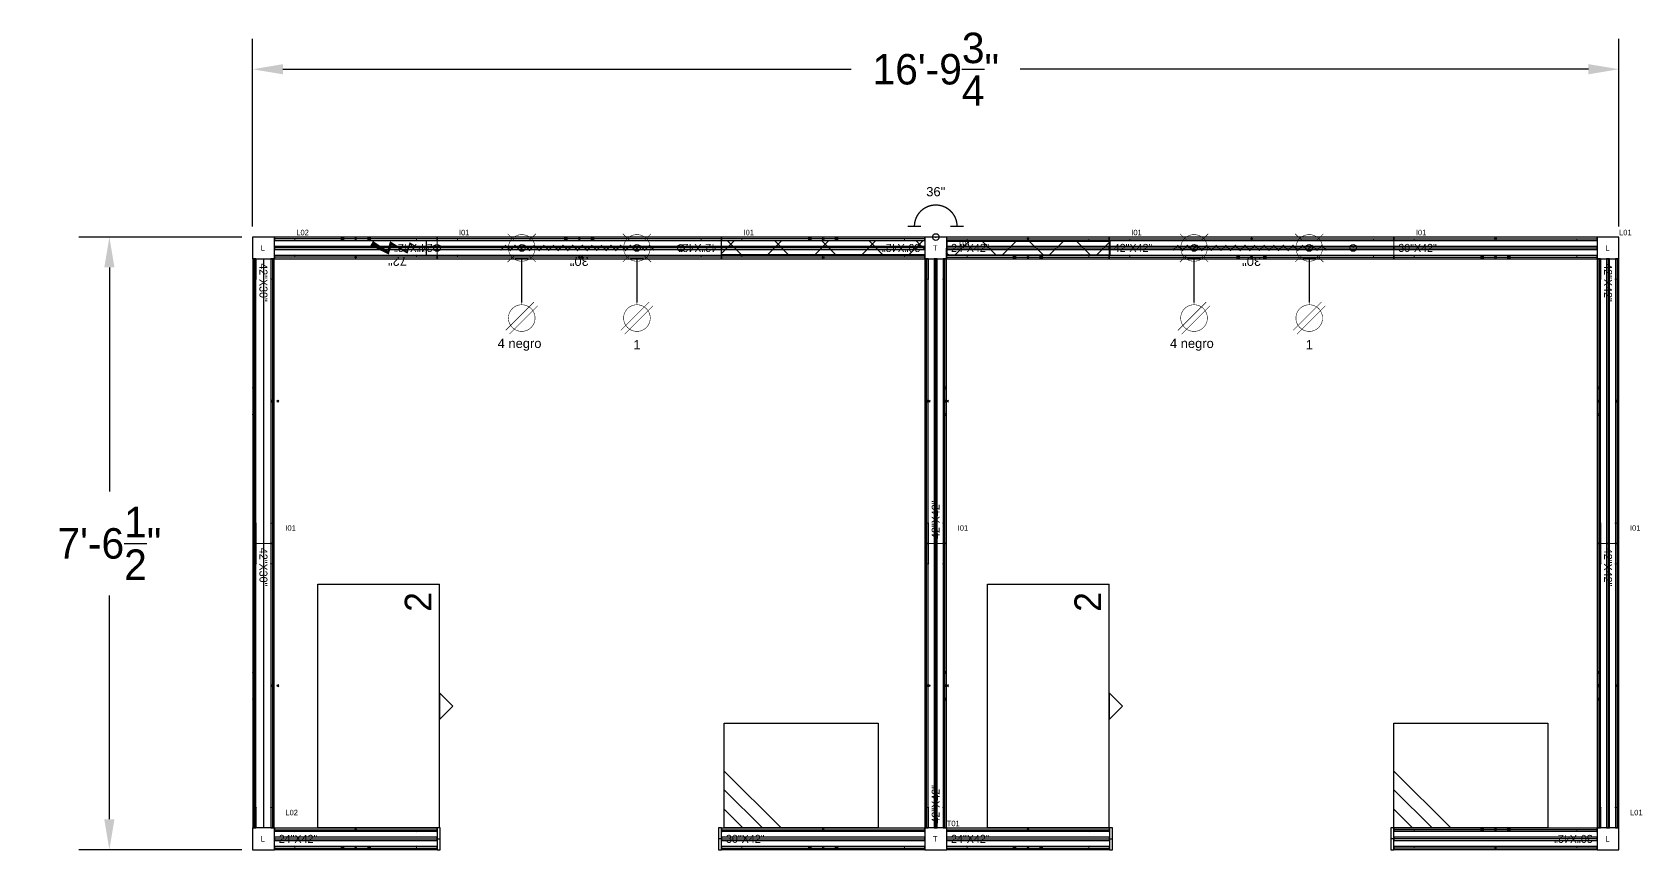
# Model space of a CAD drawing. Header units: inches. Extents: x 126 to 13186, y 9 to 361.
# Drawn here: x 6518.5 to 6756.1, y 240.7 to 361.4 of the extents above; entities that cross this region are included whole.
import ezdxf
from ezdxf.enums import TextEntityAlignment as Align

# ---------------------------------------------------------------- set-up
doc = ezdxf.new("R2010")
doc.units = ezdxf.units.IN
doc.header["$MEASUREMENT"] = 0
for name, color, linetype in [('DD2D', 7, 'Continuous'), ('DD2D_Geometry', 7, 'Continuous'), ('ELECTRI', 7, 'Continuous'), ('ENFASIS NEW', 7, 'Continuous'), ('Id Unión', 7, 'Continuous'), ('LATEFILE', 7, 'Continuous'), ('LATFILE', 7, 'Continuous'), ('LF', 7, 'Continuous'), ('S7000', 7, 'Continuous'), ('TEXT HARNESS', 7, 'Continuous')]:
    doc.layers.add(name, color=color, linetype=linetype)
doc.styles.add('ARIAL', font='arial.ttf')
doc.styles.get("Standard").update_dxf_attribs({"font": 'stylu.ttf'})
doc.dimstyles.get("Standard").update_dxf_attribs({"dimscale": 25, "dimtxt": 0.18, "dimasz": 0.18, "dimexe": 0.18, "dimexo": 0.0625, "dimgap": 0.09, "dimtad": 0, "dimtih": 1, "dimtoh": 1, "dimzin": 0, "dimdsep": 46, "dimlunit": 4, "dimtxsty": 'Standard', "dimcen": 0.09, "dimadec": 0, "dimazin": 0, "dimtfac": 1, "dimtofl": 0, "dimtmove": 0, "dimatfit": 3, "dimfxl": 1, "dimtolj": 1, "dimtzin": 0, "dimarcsym": 0})

# ---------------------------------------------------------------- blocks, each defined once
blk = doc.blocks.new('DD40102442AB')
at = {"color": 1}
for p, q in [((0.0035, -0.0035), (-0.0035, 0.0035)), ((0.0035, 0.0035), (-0.0035, -0.0035))]:
    blk.add_line(p, q, dxfattribs=at)
blk.add_point((0, 0))
blk.add_point((0, 0))
blk.add_point((0, 0), dxfattribs=at)
blk = doc.blocks.new('LF4023627S')
for p, q in [((0, 0), (0.914, 0)), ((0, -0.457), (0.914, -0.457))]:
    blk.add_line(p, q)
at = {"layer": 'LATEFILE'}
for p, q in [((0, -0.457), (0, 0)), ((0.914, 0), (0.914, -0.457))]:
    blk.add_line(p, q, dxfattribs=at)
blk.add_lwpolyline([(0.407, -0.457), (0.457, -0.507), (0.507, -0.457)], close=True, dxfattribs=at)
at = {"layer": 'LATFILE', "insert": (0.8103, -0.3262), "char_height": 0.1, "width": 0.07696, "attachment_point": 1}
blk.add_mtext('2', dxfattribs=at)
blk = doc.blocks.new('S7012')
for p, q in [((0.18, -0.577), (0.393, -0.364)), ((0.25, -0.577), (0.393, -0.434)), ((0.323, -0.577), (0.393, -0.507))]:
    blk.add_line(p, q)
blk.add_lwpolyline([(0, 0), (0.393, 0), (0.393, -0.577), (0, -0.577)], close=True)
blk = doc.blocks.new('DD40103042AB')
at = {"color": 1}
for p, q in [((0.0035, -0.0035), (-0.0035, 0.0035)), ((0.0035, 0.0035), (-0.0035, -0.0035))]:
    blk.add_line(p, q, dxfattribs=at)
blk.add_point((0, 0))
blk.add_point((0, 0))
blk.add_point((0, 0), dxfattribs=at)
blk = doc.blocks.new('829030')
at = {"color": 1}
for points in [[(0.1, 0.009, 0.005, 0.005, 0), (0.118, -0.009, 0.005, 0.005, 0), (0.136, 0.009, 0.005, 0.005, 0), (0.154, -0.009, 0.005, 0.005, 0), (0.172, 0.009, 0.005, 0.005, 0), (0.19, -0.009, 0.005, 0.005, 0), (0.208, 0.009, 0.005, 0.005, 0), (0.226, -0.009, 0.005, 0.005, 0), (0.244, 0.009, 0.005, 0.005, 0), (0.262, -0.009, 0.005, 0.005, 0), (0.28, 0.009, 0.005, 0.005, 0), (0.298, -0.009, 0.005, 0.005, 0), (0.316, 0.009, 0.005, 0.005, 0), (0.334, -0.009, 0.005, 0.005, 0), (0.352, 0.009, 0.005, 0.005, 0), (0.37, -0.009, 0.005, 0.005, 0), (0.388, 0.009, 0.005, 0.005, 0), (0.406, -0.009, 0.005, 0.005, 0), (0.424, 0.009, 0.005, 0.005, 0), (0.442, -0.009, 0.005, 0.005, 0), (0.46, 0.009, 0.005, 0.005, 0), (0.478, -0.009, 0.005, 0.005, 0), (0.496, 0.009, 0.005, 0.005, 0), (0.514, -0.009, 0.005, 0.005, 0), (0.532, 0.009, 0.005, 0.005, 0), (0.55, -0.009, 0, 0, 0)], [(0.676, 0.009, 0.005, 0.005, 0), (0.658, -0.009, 0.005, 0.005, 0), (0.64, 0.009, 0.005, 0.005, 0), (0.622, -0.009, 0.005, 0.005, 0), (0.604, 0.009, 0.005, 0.005, 0), (0.586, -0.009, 0.005, 0.005, 0), (0.568, 0.009, 0.005, 0.005, 0), (0.55, -0.009, 0, 0, 0)]]:
    blk.add_lwpolyline(points, format="xyseb", dxfattribs=at)
at = {"color": 1, "const_width": 0.002}
for points in [[(0.1385, 0.0265), (0.112, 0.053)], [(0.1915, 0.0265), (0.218, 0.053)], [(0.5705, 0.0265), (0.544, 0.053)], [(0.6235, 0.0265), (0.65, 0.053)], [(0.1385, -0.0265), (0.112, -0.053)], [(0.1915, -0.0265), (0.218, -0.053)], [(0.5705, -0.0265), (0.544, -0.053)], [(0.6235, -0.0265), (0.65, -0.053)]]:
    blk.add_lwpolyline(points, dxfattribs=at)
for points in [[(0.165, -0.05, -1), (0.165, 0.05, -1)], [(0.597, -0.05, 1), (0.597, 0.05, 1)]]:
    blk.add_lwpolyline(points, format="xyb", close=True, dxfattribs=at)
at = {"color": 1}
blk.add_circle((0, 0), 0.0125, dxfattribs=at)
blk.add_point((0, 0), dxfattribs=at)
at = {"layer": 'TEXT HARNESS', "color": 1, "style": 'ARIAL'}
blk.add_text('30"', height=0.03469, dxfattribs=at).set_placement((0.381, 0.05), align=Align.MIDDLE)
blk = doc.blocks.new('8065E4C')
at = {"color": 1, "const_width": 0.005}
blk.add_lwpolyline([(0.025, -0.04), (-0.025, -0.04)], dxfattribs=at)
at = {"color": 1}
for points in [[(0, -0.04, 0.005, 0.005, 0), (0, -0.165, 0.025, 0, 0), (0, -0.2114, 0, 0, 0)], [(-0.0601, -0.309, 0.002, 0.002, 0), (0.046, -0.2029, 0.002, 0.002, 0)], [(-0.046, -0.3231, 0.002, 0.002, 0), (0.0601, -0.217, 0.002, 0.002, 0)]]:
    blk.add_lwpolyline(points, format="xyseb", dxfattribs=at)
at = {"color": 1, "const_width": 0.002}
blk.add_lwpolyline([(-0.05, -0.263, -1), (0.05, -0.263, -1)], format="xyb", close=True, dxfattribs=at)
at = {"color": 1}
blk.add_circle((0, 0), 0.0125, dxfattribs=at)
blk.add_point((0, 0), dxfattribs=at)
at = {"layer": 'TEXT HARNESS', "color": 1, "style": 'ARIAL'}
blk.add_text('4 negro', height=0.03469, dxfattribs=at).set_placement((-0.0081, -0.363), align=Align.MIDDLE)
blk = doc.blocks.new('8065E1C')
at = {"color": 1, "const_width": 0.005}
blk.add_lwpolyline([(0.025, -0.04), (-0.025, -0.04)], dxfattribs=at)
at = {"color": 1}
for points in [[(0, -0.04, 0.005, 0.005, 0), (0, -0.165, 0.025, 0, 0), (0, -0.2114, 0, 0, 0)], [(-0.0601, -0.309, 0.002, 0.002, 0), (0.046, -0.2029, 0.002, 0.002, 0)], [(-0.046, -0.3231, 0.002, 0.002, 0), (0.0601, -0.217, 0.002, 0.002, 0)]]:
    blk.add_lwpolyline(points, format="xyseb", dxfattribs=at)
at = {"color": 1, "const_width": 0.002}
blk.add_lwpolyline([(-0.05, -0.263, -1), (0.05, -0.263, -1)], format="xyb", close=True, dxfattribs=at)
at = {"color": 1}
blk.add_circle((0, 0), 0.0125, dxfattribs=at)
blk.add_point((0, 0), dxfattribs=at)
at = {"layer": 'TEXT HARNESS', "color": 1, "style": 'ARIAL'}
blk.add_text('1', height=0.0347, dxfattribs=at).set_placement((0, -0.363), align=Align.MIDDLE)
blk = doc.blocks.new('*X60')
at = {"color": 0}
for p, q in [((8.0699, 4.5343), (8.1208, 4.5852)), ((8.1957, 4.5322), (8.1427, 4.5852)), ((8.2445, 4.5322), (8.2975, 4.5852)), ((8.3725, 4.5322), (8.3195, 4.5852)), ((8.4213, 4.5322), (8.4743, 4.5852)), ((8.5492, 4.5322), (8.4962, 4.5852)), ((8.5981, 4.5322), (8.6511, 4.5852)), ((8.6803, 4.578), (8.673, 4.5852))]:
    blk.add_line(p, q, dxfattribs=at)
blk = doc.blocks.new('808624')
at = {"color": 5}
for p, q in [((-0.6104, 0), (0, 0)), ((-0.6104, -0.053), (-0.6104, 0)), ((0, 0), (0, -0.053)), ((0, -0.053), (-0.6104, -0.053))]:
    blk.add_line(p, q, dxfattribs=at)
blk.add_blockref('*X60', (-8.6803, -4.5852), dxfattribs=at)
blk = doc.blocks.new('*X53')
at = {"color": 0}
for p, q in [((7.9686, 4.9361), (7.9351, 4.9696)), ((7.9413, 4.9361), (7.9943, 4.9891)), ((8.1454, 4.9361), (8.0924, 4.9891)), ((8.1181, 4.9361), (8.1711, 4.9891)), ((8.3222, 4.9361), (8.2692, 4.9891)), ((8.2948, 4.9361), (8.3478, 4.9891)), ((8.499, 4.9361), (8.446, 4.9891)), ((8.4716, 4.9361), (8.5246, 4.9891)), ((8.6757, 4.9361), (8.6227, 4.9891)), ((8.6484, 4.9361), (8.6971, 4.9848))]:
    blk.add_line(p, q, dxfattribs=at)
blk = doc.blocks.new('808630')
at = {"color": 5}
for p, q in [((-0.762, 0), (0, 0)), ((-0.762, -0.053), (-0.762, 0)), ((0, 0), (0, -0.053)), ((0, -0.053), (-0.762, -0.053))]:
    blk.add_line(p, q, dxfattribs=at)
blk.add_blockref('*X53', (-8.6971, -4.9891), dxfattribs=at)
blk = doc.blocks.new('817736')
at = {"color": 3, "const_width": 0.005}
blk.add_lwpolyline([(0.08, 0.04, 1), (-0.08, 0.04)], format="xyb", dxfattribs=at)
for points in [[(-0.055, 0.04), (-0.105, 0.04)], [(0.055, 0.04), (0.105, 0.04)]]:
    blk.add_lwpolyline(points, dxfattribs=at)
at = {"color": 3}
blk.add_circle((0, 0), 0.0125, dxfattribs=at)
blk.add_point((0, 0), dxfattribs=at)
at = {"layer": 'TEXT HARNESS', "color": 3, "style": 'ARIAL'}
blk.add_text('36"', height=0.03469, dxfattribs=at).set_placement((0, 0.17), align=Align.MIDDLE)
blk = doc.blocks.new('818072')
at = {"color": 1}
blk.add_lwpolyline([(0.04, 0.0177, 0, 0.005, 0), (0.1012, -0.0177, 0.005, 0.005, 0), (0.112, 0.0177, 0.005, 0.01, 0), (0.173, -0.0176, 0.01, 0.01, 0), (0.184, 0.0177, 0.01, 0.02, 0), (0.245, -0.0176, 0.02, 0.02, 0)], format="xyseb", dxfattribs=at)
at = {"color": 1, "const_width": 0.005}
blk.add_lwpolyline([(0.04, 0.025), (0.04, -0.025)], dxfattribs=at)
at = {"color": 1}
blk.add_circle((0, 0), 0.0125, dxfattribs=at)
blk.add_point((0, 0), dxfattribs=at)
at = {"layer": 'TEXT HARNESS', "color": 1, "style": 'ARIAL'}
blk.add_text('72"', height=0.03469, dxfattribs=at).set_placement((0.148, 0.05), align=Align.MIDDLE)
blk = doc.blocks.new('DD101030422D')
at = {"color": 1, "linetype": 'Continuous', "lineweight": 0}
for p, q in [((0, -0.0255), (0, 0.0255)), ((0.0017, 0.0275), (0.0218, 0.0275)), ((0.002, 0.0275), (0.0215, 0.0275)), ((0.0747, 0.0275), (0.0215, 0.0275)), ((0.0747, 0.0275), (0.075, 0.0275)), ((0.0765, 0.026), (0.0765, 0.0343)), ((0.6855, 0.0343), (0.0765, 0.0343)), ((0.6855, 0.0343), (0.6855, 0.026)), ((0.6873, 0.0275), (0.687, 0.0275)), ((0.6873, 0.0275), (0.7405, 0.0275)), ((0.7603, 0.0275), (0.7402, 0.0275)), ((0.76, 0.0275), (0.7405, 0.0275)), ((0.762, -0.0255), (0.762, 0.0255)), ((0.025, -0.0275), (0.002, -0.0275)), ((0.025, -0.0275), (0.0747, -0.0275)), ((0.0747, -0.0275), (0.075, -0.0275)), ((0.0765, -0.0343), (0.0765, -0.026)), ((0.6855, -0.0343), (0.0765, -0.0343)), ((0.6855, -0.026), (0.6855, -0.0343)), ((0.6873, -0.0275), (0.687, -0.0275)), ((0.737, -0.0275), (0.6873, -0.0275)), ((0.737, -0.0275), (0.76, -0.0275))]:
    blk.add_line(p, q, dxfattribs=at)
at = {"color": 1}
for p, q in [((0.3775, 0.0379), (0.3845, 0.0308)), ((0.3775, 0.0308), (0.3845, 0.0379)), ((0.3775, -0.0379), (0.3845, -0.0308)), ((0.3775, -0.0308), (0.3845, -0.0379))]:
    blk.add_line(p, q, dxfattribs=at)
for centre in [(0.331, -0.0343), (0.431, -0.0343)]:
    blk.add_circle(centre, 0.005, dxfattribs=at)
at = {"color": 1, "linetype": 'Continuous', "lineweight": 0}
for centre, radius, start, end in [((0.002, 0.0255), 0.00203, 90, 180), ((0.075, 0.026), 0.00151, 10.02098, 90), ((0.075, 0.026), 0.00151, 0, 10.02098), ((0.687, 0.026), 0.00151, 90, 169.97902), ((0.687, 0.026), 0.00151, 169.97902, 180), ((0.687, 0.026), 0.00151, 169.97902, 180), ((0.76, 0.0255), 0.00203, 0, 90), ((0.002, -0.0255), 0.00203, 180, 270), ((0.075, -0.026), 0.00151, 270, 349.97902), ((0.075, -0.026), 0.00151, 349.97902, 0), ((0.687, -0.026), 0.00151, 180, 190.02098), ((0.687, -0.026), 0.00151, 180, 190.02098), ((0.687, -0.026), 0.00151, 190.02098, 270), ((0.76, -0.0255), 0.00203, 270, 0)]:
    blk.add_arc(centre, radius, start, end, dxfattribs=at)
at = {"color": 1}
for p in [(0.381, 0.0343), (0.381, -0.0343)]:
    blk.add_point(p, dxfattribs=at)
at = {"insert": (0.0165, 0.0151), "char_height": 0.03, "attachment_point": 1}
blk.add_mtext_dynamic_manual_height_columns('30"X42"', width=75.494015, gutter_width=12.5, heights=[0], dxfattribs=at)
blk = doc.blocks.new('SPACE_DD10103042')
blk.add_blockref('DD101030422D', (0, 0))
blk = doc.blocks.new('DD101042422D')
at = {"color": 1, "linetype": 'Continuous', "lineweight": 0}
for p, q in [((0, -0.0255), (0, 0.0255)), ((0.0017, 0.0275), (0.0218, 0.0275)), ((0.002, 0.0275), (0.0215, 0.0275)), ((0.0747, 0.0275), (0.0215, 0.0275)), ((0.0747, 0.0275), (0.075, 0.0275)), ((0.0765, 0.026), (0.0765, 0.0343)), ((0.9905, 0.0343), (0.0765, 0.0343)), ((0.9905, 0.0343), (0.9905, 0.026)), ((0.9923, 0.0275), (0.992, 0.0275)), ((0.9923, 0.0275), (1.0455, 0.0275)), ((1.0653, 0.0275), (1.0452, 0.0275)), ((1.065, 0.0275), (1.0455, 0.0275)), ((1.067, -0.0255), (1.067, 0.0255)), ((0.025, -0.0275), (0.002, -0.0275)), ((0.025, -0.0275), (0.0747, -0.0275)), ((0.0747, -0.0275), (0.075, -0.0275)), ((0.0765, -0.0343), (0.0765, -0.026)), ((0.9905, -0.0343), (0.0765, -0.0343)), ((0.9905, -0.026), (0.9905, -0.0343)), ((0.9923, -0.0275), (0.992, -0.0275)), ((1.042, -0.0275), (0.9923, -0.0275)), ((1.042, -0.0275), (1.065, -0.0275))]:
    blk.add_line(p, q, dxfattribs=at)
at = {"color": 1}
for p, q in [((0.53, 0.0379), (0.537, 0.0308)), ((0.53, 0.0308), (0.537, 0.0379)), ((0.53, -0.0379), (0.537, -0.0308)), ((0.53, -0.0308), (0.537, -0.0379))]:
    blk.add_line(p, q, dxfattribs=at)
for centre in [(0.4835, -0.0343), (0.5835, -0.0343)]:
    blk.add_circle(centre, 0.005, dxfattribs=at)
at = {"color": 1, "linetype": 'Continuous', "lineweight": 0}
for centre, radius, start, end in [((0.002, 0.0255), 0.00203, 90, 180), ((0.075, 0.026), 0.00151, 10.02098, 90), ((0.075, 0.026), 0.00151, 0, 10.02098), ((0.992, 0.026), 0.00151, 90, 169.97902), ((0.992, 0.026), 0.00151, 169.97902, 180), ((0.992, 0.026), 0.00151, 169.97902, 180), ((1.065, 0.0255), 0.00203, 0, 90), ((0.002, -0.0255), 0.00203, 180, 270), ((0.075, -0.026), 0.00151, 270, 349.97902), ((0.075, -0.026), 0.00151, 349.97902, 0), ((0.992, -0.026), 0.00151, 180, 190.02098), ((0.992, -0.026), 0.00151, 180, 190.02098), ((0.992, -0.026), 0.00151, 190.02098, 270), ((1.065, -0.0255), 0.00203, 270, 0)]:
    blk.add_arc(centre, radius, start, end, dxfattribs=at)
at = {"color": 1}
for p in [(0.5335, 0.0343), (0.5335, -0.0343)]:
    blk.add_point(p, dxfattribs=at)
at = {"insert": (0.0165, 0.0151), "char_height": 0.03, "attachment_point": 1}
blk.add_mtext_dynamic_manual_height_columns('42"X42"', width=75.494015, gutter_width=12.5, heights=[0], dxfattribs=at)
blk = doc.blocks.new('SPACE_DD10104242')
blk.add_blockref('DD101042422D', (0, 0))
blk = doc.blocks.new('DD101024422D')
at = {"color": 1, "linetype": 'Continuous', "lineweight": 0}
for p, q in [((0, -0.0255), (0, 0.0255)), ((0.0017, 0.0275), (0.0218, 0.0275)), ((0.002, 0.0275), (0.0215, 0.0275)), ((0.0747, 0.0275), (0.0215, 0.0275)), ((0.0747, 0.0275), (0.075, 0.0275)), ((0.0765, 0.026), (0.0765, 0.0343)), ((0.5335, 0.0343), (0.0765, 0.0343)), ((0.5335, 0.0343), (0.5335, 0.026)), ((0.5353, 0.0275), (0.535, 0.0275)), ((0.5353, 0.0275), (0.5885, 0.0275)), ((0.6083, 0.0275), (0.5882, 0.0275)), ((0.608, 0.0275), (0.5885, 0.0275)), ((0.61, -0.0255), (0.61, 0.0255)), ((0.025, -0.0275), (0.002, -0.0275)), ((0.025, -0.0275), (0.0747, -0.0275)), ((0.0747, -0.0275), (0.075, -0.0275)), ((0.0765, -0.0343), (0.0765, -0.026)), ((0.5335, -0.0343), (0.0765, -0.0343)), ((0.5335, -0.026), (0.5335, -0.0343)), ((0.5353, -0.0275), (0.535, -0.0275)), ((0.585, -0.0275), (0.5353, -0.0275)), ((0.585, -0.0275), (0.608, -0.0275))]:
    blk.add_line(p, q, dxfattribs=at)
at = {"color": 1}
for p, q in [((0.3015, 0.0379), (0.3085, 0.0308)), ((0.3015, 0.0308), (0.3085, 0.0379)), ((0.3015, -0.0379), (0.3085, -0.0308)), ((0.3015, -0.0308), (0.3085, -0.0379))]:
    blk.add_line(p, q, dxfattribs=at)
for centre in [(0.255, -0.0343), (0.355, -0.0343)]:
    blk.add_circle(centre, 0.005, dxfattribs=at)
at = {"color": 1, "linetype": 'Continuous', "lineweight": 0}
for centre, radius, start, end in [((0.002, 0.0255), 0.00203, 90, 180), ((0.075, 0.026), 0.00151, 10.02098, 90), ((0.075, 0.026), 0.00151, 0, 10.02098), ((0.535, 0.026), 0.00151, 90, 169.97902), ((0.535, 0.026), 0.00151, 169.97902, 180), ((0.535, 0.026), 0.00151, 169.97902, 180), ((0.608, 0.0255), 0.00203, 0, 90), ((0.002, -0.0255), 0.00203, 180, 270), ((0.075, -0.026), 0.00151, 270, 349.97902), ((0.075, -0.026), 0.00151, 349.97902, 0), ((0.535, -0.026), 0.00151, 180, 190.02098), ((0.535, -0.026), 0.00151, 180, 190.02098), ((0.535, -0.026), 0.00151, 190.02098, 270), ((0.608, -0.0255), 0.00203, 270, 0)]:
    blk.add_arc(centre, radius, start, end, dxfattribs=at)
at = {"color": 1}
for p in [(0.305, 0.0343), (0.305, -0.0343)]:
    blk.add_point(p, dxfattribs=at)
at = {"insert": (0.0165, 0.0151), "char_height": 0.03, "attachment_point": 1}
blk.add_mtext_dynamic_manual_height_columns('24"X42"', width=75.494015, gutter_width=12.5, heights=[0], dxfattribs=at)
blk = doc.blocks.new('SPACE_DD10102442')
blk.add_blockref('DD101024422D', (0, 0))
blk = doc.blocks.new('DD101042302D')
at = {"color": 6, "linetype": 'Continuous', "lineweight": 0}
for p, q in [((0, -0.0255), (0, 0.0255)), ((0.0017, 0.0275), (0.0218, 0.0275)), ((0.002, 0.0275), (0.0215, 0.0275)), ((0.0747, 0.0275), (0.0215, 0.0275)), ((0.0747, 0.0275), (0.075, 0.0275)), ((0.0765, 0.026), (0.0765, 0.0343)), ((0.9905, 0.0343), (0.0765, 0.0343)), ((0.9905, 0.0343), (0.9905, 0.026)), ((0.9923, 0.0275), (0.992, 0.0275)), ((0.9923, 0.0275), (1.0455, 0.0275)), ((1.0653, 0.0275), (1.0452, 0.0275)), ((1.065, 0.0275), (1.0455, 0.0275)), ((1.067, -0.0255), (1.067, 0.0255)), ((0.025, -0.0275), (0.002, -0.0275)), ((0.025, -0.0275), (0.0747, -0.0275)), ((0.0747, -0.0275), (0.075, -0.0275)), ((0.0765, -0.0343), (0.0765, -0.026)), ((0.9905, -0.0343), (0.0765, -0.0343)), ((0.9905, -0.026), (0.9905, -0.0343)), ((0.9923, -0.0275), (0.992, -0.0275)), ((1.042, -0.0275), (0.9923, -0.0275)), ((1.042, -0.0275), (1.065, -0.0275))]:
    blk.add_line(p, q, dxfattribs=at)
at = {"color": 6}
for p, q in [((0.53, 0.0379), (0.537, 0.0308)), ((0.53, 0.0308), (0.537, 0.0379)), ((0.53, -0.0379), (0.537, -0.0308)), ((0.53, -0.0308), (0.537, -0.0379))]:
    blk.add_line(p, q, dxfattribs=at)
for centre in [(0.4835, -0.0343), (0.5835, -0.0343)]:
    blk.add_circle(centre, 0.005, dxfattribs=at)
at = {"color": 6, "linetype": 'Continuous', "lineweight": 0}
for centre, radius, start, end in [((0.002, 0.0255), 0.00203, 90, 180), ((0.075, 0.026), 0.00151, 10.02098, 90), ((0.075, 0.026), 0.00151, 0, 10.02098), ((0.992, 0.026), 0.00151, 90, 169.97902), ((0.992, 0.026), 0.00151, 169.97902, 180), ((0.992, 0.026), 0.00151, 169.97902, 180), ((1.065, 0.0255), 0.00203, 0, 90), ((0.002, -0.0255), 0.00203, 180, 270), ((0.075, -0.026), 0.00151, 270, 349.97902), ((0.075, -0.026), 0.00151, 349.97902, 0), ((0.992, -0.026), 0.00151, 180, 190.02098), ((0.992, -0.026), 0.00151, 180, 190.02098), ((0.992, -0.026), 0.00151, 190.02098, 270), ((1.065, -0.0255), 0.00203, 270, 0)]:
    blk.add_arc(centre, radius, start, end, dxfattribs=at)
at = {"color": 6}
for p in [(0.5335, 0.0343), (0.5335, -0.0343)]:
    blk.add_point(p, dxfattribs=at)
at = {"insert": (0.0165, 0.0151), "char_height": 0.03, "attachment_point": 1}
blk.add_mtext_dynamic_manual_height_columns('42"X30"', width=75.494015, gutter_width=12.5, heights=[0], dxfattribs=at)
blk = doc.blocks.new('SPACE_DD10104230')
blk.add_blockref('DD101042302D', (0, 0))
blk = doc.blocks.new('DD3021422D')
for p, q in [((0, 0.041), (0, -0.041)), ((0.012, 0.041), (0, 0.041)), ((0.012, -0.041), (0.012, 0.041)), ((0, -0.041), (0.012, -0.041))]:
    blk.add_line(p, q)
blk = doc.blocks.new('SPACE_DD302142')
blk.add_blockref('DD3021422D', (0, 0))
blk = doc.blocks.new('*D83')
at = {"color": 0, "lineweight": -2, "transparency": 16777216}
for p, q in [((6549.45, 331.13), (6525.38, 331.13)), ((6529.88, 326.63), (6529.88, 293.58)), ((6529.88, 245.16), (6529.88, 278.21)), ((6549.45, 240.66), (6525.38, 240.66))]:
    blk.add_line(p, q, dxfattribs=at)
at = {"color": 0, "transparency": 16777216}
for points in [[(6529.13, 326.63), (6530.63, 326.63), (6529.88, 331.13)], [(6529.13, 245.16), (6530.63, 245.16), (6529.88, 240.66)]]:
    blk.add_solid(points, dxfattribs=at)
at = {"layer": 'Defpoints', "color": 0, "transparency": 16777216}
for p in [(6529.88, 331.13), (6551.01, 331.13), (6551.01, 240.66)]:
    blk.add_point(p, dxfattribs=at)
at = {"color": 0, "transparency": 16777216, "insert": (6529.88, 285.9), "char_height": 4.5, "attachment_point": 5}
blk.add_mtext('\\A1;7\'-6{\\H1.000000x;\\S1/2;}"', dxfattribs=at)
blk = doc.blocks.new('*D84')
at = {"color": 0, "lineweight": -2, "transparency": 16777216}
for p, q in [((6551.01, 332.69), (6551.01, 360.4)), ((6752.74, 332.69), (6752.74, 360.4)), ((6555.51, 355.9), (6639.41, 355.9)), ((6748.24, 355.9), (6664.35, 355.9))]:
    blk.add_line(p, q, dxfattribs=at)
at = {"color": 0, "transparency": 16777216}
for points in [[(6555.51, 356.65), (6555.51, 355.15), (6551.01, 355.9)], [(6748.24, 356.65), (6748.24, 355.15), (6752.74, 355.9)]]:
    blk.add_solid(points, dxfattribs=at)
at = {"layer": 'Defpoints', "color": 0, "transparency": 16777216}
for p in [(6752.74, 355.9), (6551.01, 331.13), (6752.74, 331.13)]:
    blk.add_point(p, dxfattribs=at)
at = {"color": 0, "transparency": 16777216, "insert": (6651.88, 355.9), "char_height": 4.5, "attachment_point": 5}
blk.add_mtext('\\A1;16\'-9{\\H1.000000x;\\S3/4;}"', dxfattribs=at)

msp = doc.modelspace()

# ---------------------------------------------------------------- linework, layer by layer
at = {"layer": 'DD2D'}
for p, q in [((6578.251, 330.867), (6554.236, 330.867)), ((6620.259, 330.867), (6578.251, 330.867)), ((6650.259, 330.867), (6620.259, 330.867)), ((6653.488, 330.867), (6677.503, 330.867)), ((6677.503, 330.867), (6719.511, 330.867)), ((6719.511, 330.867), (6749.511, 330.867)), ((6554.236, 329.517), (6554.232, 329.517)), ((6578.251, 329.517), (6554.236, 329.517)), ((6578.251, 329.517), (6554.236, 329.517)), ((6578.251, 328.167), (6554.236, 328.167)), ((6578.251, 329.517), (6578.248, 329.517)), ((6620.259, 329.517), (6578.251, 329.517)), ((6620.259, 329.517), (6578.251, 329.517)), ((6620.259, 328.167), (6578.251, 328.167)), ((6620.259, 329.517), (6620.255, 329.517)), ((6650.259, 329.517), (6620.259, 329.517)), ((6650.259, 329.517), (6620.259, 329.517)), ((6650.259, 328.167), (6620.259, 328.167)), ((6653.488, 329.517), (6677.503, 329.517)), ((6653.488, 329.517), (6677.503, 329.517)), ((6653.488, 328.167), (6677.503, 328.167)), ((6677.503, 329.517), (6677.507, 329.517)), ((6677.503, 329.517), (6719.511, 329.517)), ((6677.503, 329.517), (6719.511, 329.517)), ((6677.503, 328.167), (6719.511, 328.167)), ((6719.511, 329.517), (6719.515, 329.517)), ((6719.511, 329.517), (6749.511, 329.517)), ((6719.511, 329.517), (6749.511, 329.517)), ((6719.511, 328.167), (6749.511, 328.167)), ((6749.511, 329.517), (6749.515, 329.517)), ((6551.271, 327.903), (6551.271, 285.895)), ((6552.622, 327.903), (6552.622, 285.895)), ((6553.972, 327.903), (6553.972, 285.895)), ((6650.523, 285.895), (6650.523, 327.903)), ((6651.873, 327.903), (6651.873, 327.907)), ((6651.873, 285.895), (6651.873, 327.903)), ((6651.873, 285.895), (6651.873, 327.903)), ((6653.224, 285.895), (6653.224, 327.903)), ((6749.775, 327.903), (6749.775, 285.895)), ((6751.125, 327.903), (6751.125, 285.895)), ((6751.125, 327.903), (6751.125, 285.895)), ((6752.476, 327.903), (6752.476, 285.895)), ((6551.271, 285.895), (6551.271, 243.887)), ((6552.622, 285.895), (6552.622, 285.891)), ((6552.622, 285.895), (6552.622, 243.887)), ((6553.972, 285.895), (6553.972, 243.887)), ((6650.523, 243.887), (6650.523, 285.895)), ((6651.873, 285.895), (6651.873, 285.899)), ((6651.873, 243.887), (6651.873, 285.895)), ((6651.873, 243.887), (6651.873, 285.895)), ((6653.224, 243.887), (6653.224, 285.895)), ((6749.775, 285.895), (6749.775, 243.887)), ((6751.125, 285.895), (6751.125, 285.891)), ((6751.125, 285.895), (6751.125, 243.887)), ((6751.125, 285.895), (6751.125, 243.887)), ((6752.476, 285.895), (6752.476, 243.887)), ((6552.622, 243.887), (6552.622, 243.883)), ((6554.236, 243.623), (6578.251, 243.623)), ((6620.259, 243.623), (6650.259, 243.623)), ((6653.488, 243.623), (6677.504, 243.623)), ((6749.511, 243.623), (6719.511, 243.623)), ((6751.125, 243.887), (6751.125, 243.883)), ((6554.236, 242.273), (6578.251, 242.273)), ((6554.236, 242.273), (6578.251, 242.273)), ((6554.236, 240.923), (6578.251, 240.923)), ((6578.251, 242.273), (6578.724, 242.273)), ((6620.259, 242.273), (6619.787, 242.273)), ((6620.259, 242.273), (6650.259, 242.273)), ((6620.259, 242.273), (6650.259, 242.273)), ((6620.259, 240.923), (6650.259, 240.923)), ((6650.259, 242.273), (6650.263, 242.273)), ((6653.488, 242.273), (6677.504, 242.273)), ((6653.488, 242.273), (6677.504, 242.273)), ((6653.488, 240.923), (6677.504, 240.923)), ((6677.504, 242.273), (6677.976, 242.273)), ((6719.511, 242.273), (6719.039, 242.273)), ((6749.511, 242.273), (6719.511, 242.273)), ((6749.511, 242.273), (6719.511, 242.273)), ((6749.511, 240.923), (6719.511, 240.923))]:
    msp.add_line(p, q, dxfattribs=at)
at = {"layer": 'DD2D_Geometry'}
for points in [[(6554.236, 331.131), (6551.011, 331.131), (6551.011, 327.903), (6554.236, 327.903)], [(6578.251, 331.104), (6554.236, 331.104), (6554.236, 330.631), (6578.251, 330.631)], [(6578.251, 331.104), (6554.236, 331.104), (6554.236, 330.631), (6578.251, 330.631)], [(6620.259, 331.104), (6578.251, 331.104), (6578.251, 330.631), (6620.259, 330.631)], [(6620.259, 331.104), (6578.251, 331.104), (6578.251, 330.631), (6620.259, 330.631)], [(6650.259, 331.104), (6620.259, 331.104), (6620.259, 330.631), (6650.259, 330.631)], [(6650.259, 331.104), (6620.259, 331.104), (6620.259, 330.631), (6650.259, 330.631)], [(6653.488, 327.903), (6653.492, 331.131), (6650.263, 331.131), (6650.259, 327.903)], [(6653.488, 330.631), (6677.503, 330.631), (6677.503, 331.104), (6653.488, 331.104)], [(6653.488, 330.631), (6677.503, 330.631), (6677.503, 331.104), (6653.488, 331.104)], [(6677.503, 330.631), (6719.511, 330.631), (6719.511, 331.104), (6677.503, 331.104)], [(6677.503, 330.631), (6719.511, 330.631), (6719.511, 331.104), (6677.503, 331.104)], [(6719.511, 330.631), (6749.511, 330.631), (6749.511, 331.104), (6719.511, 331.104)], [(6719.511, 330.631), (6749.511, 330.631), (6749.511, 331.104), (6719.511, 331.104)], [(6749.511, 327.903), (6752.744, 327.903), (6752.744, 331.131), (6749.511, 331.131)], [(6578.251, 329.753), (6554.236, 329.753), (6554.236, 329.281), (6578.251, 329.281)], [(6578.251, 329.753), (6554.236, 329.753), (6554.236, 329.281), (6578.251, 329.281)], [(6578.251, 328.403), (6554.236, 328.403), (6554.236, 327.93), (6578.251, 327.93)], [(6578.251, 328.403), (6554.236, 328.403), (6554.236, 327.93), (6578.251, 327.93)], [(6578.248, 329.517), (6578.251, 329.517), (6578.251, 329.517), (6578.248, 329.517)], [(6620.259, 329.753), (6578.251, 329.753), (6578.251, 329.281), (6620.259, 329.281)], [(6620.259, 329.753), (6578.251, 329.753), (6578.251, 329.281), (6620.259, 329.281)], [(6620.259, 328.403), (6578.251, 328.403), (6578.251, 327.93), (6620.259, 327.93)], [(6620.259, 328.403), (6578.251, 328.403), (6578.251, 327.93), (6620.259, 327.93)], [(6620.255, 329.517), (6620.259, 329.517), (6620.259, 329.517), (6620.255, 329.517)], [(6650.259, 329.753), (6620.259, 329.753), (6620.259, 329.281), (6650.259, 329.281)], [(6650.259, 329.753), (6620.259, 329.753), (6620.259, 329.281), (6650.259, 329.281)], [(6650.259, 328.403), (6620.259, 328.403), (6620.259, 327.93), (6650.259, 327.93)], [(6650.259, 328.403), (6620.259, 328.403), (6620.259, 327.93), (6650.259, 327.93)], [(6653.488, 329.281), (6677.503, 329.281), (6677.503, 329.753), (6653.488, 329.753)], [(6653.488, 329.281), (6677.503, 329.281), (6677.503, 329.753), (6653.488, 329.753)], [(6653.488, 327.93), (6677.503, 327.93), (6677.503, 328.403), (6653.488, 328.403)], [(6653.488, 327.93), (6677.503, 327.93), (6677.503, 328.403), (6653.488, 328.403)], [(6677.503, 329.281), (6719.511, 329.281), (6719.511, 329.753), (6677.503, 329.753)], [(6677.503, 329.281), (6719.511, 329.281), (6719.511, 329.753), (6677.503, 329.753)], [(6677.503, 329.517), (6677.507, 329.517), (6677.507, 329.517), (6677.503, 329.517)], [(6677.503, 327.93), (6719.511, 327.93), (6719.511, 328.403), (6677.503, 328.403)], [(6677.503, 327.93), (6719.511, 327.93), (6719.511, 328.403), (6677.503, 328.403)], [(6719.511, 329.281), (6749.511, 329.281), (6749.511, 329.753), (6719.511, 329.753)], [(6719.511, 329.281), (6749.511, 329.281), (6749.511, 329.753), (6719.511, 329.753)], [(6719.511, 329.517), (6719.515, 329.517), (6719.515, 329.517), (6719.511, 329.517)], [(6719.511, 327.93), (6749.511, 327.93), (6749.511, 328.403), (6719.511, 328.403)], [(6719.511, 327.93), (6749.511, 327.93), (6749.511, 328.403), (6719.511, 328.403)], [(6551.035, 327.903), (6551.035, 285.895), (6551.507, 285.895), (6551.507, 327.903)], [(6551.035, 327.903), (6551.035, 285.895), (6551.507, 285.895), (6551.507, 327.903)], [(6553.736, 327.903), (6553.736, 285.895), (6554.208, 285.895), (6554.208, 327.903)], [(6553.736, 327.903), (6553.736, 285.895), (6554.208, 285.895), (6554.208, 327.903)], [(6650.759, 285.895), (6650.759, 327.903), (6650.287, 327.903), (6650.287, 285.895)], [(6650.759, 285.895), (6650.759, 327.903), (6650.287, 327.903), (6650.287, 285.895)], [(6652.11, 285.895), (6652.11, 327.903), (6651.637, 327.903), (6651.637, 285.895)], [(6652.11, 285.895), (6652.11, 327.903), (6651.637, 327.903), (6651.637, 285.895)], [(6653.46, 285.895), (6653.46, 327.903), (6652.988, 327.903), (6652.988, 285.895)], [(6653.46, 285.895), (6653.46, 327.903), (6652.988, 327.903), (6652.988, 285.895)], [(6749.539, 327.903), (6749.539, 285.895), (6750.011, 285.895), (6750.011, 327.903)], [(6749.539, 327.903), (6749.539, 285.895), (6750.011, 285.895), (6750.011, 327.903)], [(6750.889, 327.903), (6750.889, 285.895), (6751.362, 285.895), (6751.362, 327.903)], [(6750.889, 327.903), (6750.889, 285.895), (6751.362, 285.895), (6751.362, 327.903)], [(6752.24, 327.903), (6752.24, 285.895), (6752.712, 285.895), (6752.712, 327.903)], [(6752.24, 327.903), (6752.24, 285.895), (6752.712, 285.895), (6752.712, 327.903)], [(6551.035, 285.895), (6551.035, 243.887), (6551.507, 243.887), (6551.507, 285.895)], [(6551.035, 285.895), (6551.035, 243.887), (6551.507, 243.887), (6551.507, 285.895)], [(6552.622, 285.891), (6552.622, 285.891), (6552.622, 285.895), (6552.622, 285.895)], [(6553.736, 285.895), (6553.736, 243.887), (6554.208, 243.887), (6554.208, 285.895)], [(6553.736, 285.895), (6553.736, 243.887), (6554.208, 243.887), (6554.208, 285.895)], [(6650.759, 243.887), (6650.759, 285.895), (6650.287, 285.895), (6650.287, 243.887)], [(6650.759, 243.887), (6650.759, 285.895), (6650.287, 285.895), (6650.287, 243.887)], [(6652.11, 243.887), (6652.11, 285.895), (6651.637, 285.895), (6651.637, 243.887)], [(6652.11, 243.887), (6652.11, 285.895), (6651.637, 285.895), (6651.637, 243.887)], [(6651.873, 285.895), (6651.873, 285.895), (6651.873, 285.899), (6651.873, 285.899)], [(6653.46, 243.887), (6653.46, 285.895), (6652.988, 285.895), (6652.988, 243.887)], [(6653.46, 243.887), (6653.46, 285.895), (6652.988, 285.895), (6652.988, 243.887)], [(6749.539, 285.895), (6749.539, 243.887), (6750.011, 243.887), (6750.011, 285.895)], [(6749.539, 285.895), (6749.539, 243.887), (6750.011, 243.887), (6750.011, 285.895)], [(6750.889, 285.895), (6750.889, 243.887), (6751.362, 243.887), (6751.362, 285.895)], [(6750.889, 285.895), (6750.889, 243.887), (6751.362, 243.887), (6751.362, 285.895)], [(6751.125, 285.891), (6751.125, 285.891), (6751.125, 285.895), (6751.125, 285.895)], [(6752.24, 285.895), (6752.24, 243.887), (6752.712, 243.887), (6752.712, 285.895)], [(6752.24, 285.895), (6752.24, 243.887), (6752.712, 243.887), (6752.712, 285.895)], [(6551.007, 243.887), (6551.011, 240.659), (6554.24, 240.659), (6554.236, 243.887)], [(6554.236, 243.387), (6578.251, 243.387), (6578.251, 243.86), (6554.236, 243.86)], [(6554.236, 243.387), (6578.251, 243.387), (6578.251, 243.86), (6554.236, 243.86)], [(6554.236, 242.037), (6578.251, 242.037), (6578.251, 242.509), (6554.236, 242.509)], [(6554.236, 242.037), (6578.251, 242.037), (6578.251, 242.509), (6554.236, 242.509)], [(6620.259, 243.387), (6650.259, 243.387), (6650.259, 243.86), (6620.259, 243.86)], [(6620.259, 243.387), (6650.259, 243.387), (6650.259, 243.86), (6620.259, 243.86)], [(6620.259, 242.037), (6650.259, 242.037), (6650.259, 242.509), (6620.259, 242.509)], [(6620.259, 242.037), (6650.259, 242.037), (6650.259, 242.509), (6620.259, 242.509)], [(6650.259, 240.659), (6653.492, 240.659), (6653.492, 243.887), (6650.259, 243.887)], [(6653.488, 243.387), (6677.504, 243.387), (6677.504, 243.86), (6653.488, 243.86)], [(6653.488, 243.387), (6677.504, 243.387), (6677.504, 243.86), (6653.488, 243.86)], [(6653.488, 242.037), (6677.504, 242.037), (6677.504, 242.509), (6653.488, 242.509)], [(6653.488, 242.037), (6677.504, 242.037), (6677.504, 242.509), (6653.488, 242.509)], [(6749.511, 243.86), (6719.511, 243.86), (6719.511, 243.387), (6749.511, 243.387)], [(6749.511, 243.86), (6719.511, 243.86), (6719.511, 243.387), (6749.511, 243.387)], [(6749.511, 242.509), (6719.511, 242.509), (6719.511, 242.037), (6749.511, 242.037)], [(6749.511, 242.509), (6719.511, 242.509), (6719.511, 242.037), (6749.511, 242.037)], [(6749.511, 243.887), (6749.515, 240.659), (6752.744, 240.659), (6752.74, 243.887)], [(6554.236, 240.686), (6578.251, 240.686), (6578.251, 241.159), (6554.236, 241.159)], [(6554.236, 240.686), (6578.251, 240.686), (6578.251, 241.159), (6554.236, 241.159)], [(6620.259, 240.686), (6650.259, 240.686), (6650.259, 241.159), (6620.259, 241.159)], [(6620.259, 240.686), (6650.259, 240.686), (6650.259, 241.159), (6620.259, 241.159)], [(6653.488, 240.686), (6677.504, 240.686), (6677.504, 241.159), (6653.488, 241.159)], [(6653.488, 240.686), (6677.504, 240.686), (6677.504, 241.159), (6653.488, 241.159)], [(6749.511, 241.159), (6719.511, 241.159), (6719.511, 240.686), (6749.511, 240.686)], [(6749.511, 241.159), (6719.511, 241.159), (6719.511, 240.686), (6749.511, 240.686)]]:
    msp.add_lwpolyline(points, close=True, dxfattribs=at)

# ---------------------------------------------------------------- block references
at = {"layer": 'DD2D_Geometry', "xscale": 39.3700787401575, "yscale": 39.3700787401575, "zscale": 39.3700787401575}
for name, p, rotation in [('SPACE_DD10102442', (6578.251, 329.517), 180), ('SPACE_DD10104242', (6620.259, 329.517), 180), ('SPACE_DD10103042', (6650.259, 329.517), 180), ('SPACE_DD10104230', (6552.622, 327.903), 270), ('SPACE_DD10104242', (6651.873, 285.895), 90), ('SPACE_DD10104242', (6751.125, 327.903), 270), ('SPACE_DD10104230', (6552.622, 285.895), 270), ('SPACE_DD10104242', (6651.873, 243.887), 90), ('SPACE_DD10104242', (6751.125, 285.895), 270), ('SPACE_DD302142', (6620.259, 242.273), 180), ('SPACE_DD302142', (6620.259, 242.273), 180), ('SPACE_DD302142', (6719.511, 242.273), 180), ('SPACE_DD302142', (6719.511, 242.273), 180), ('SPACE_DD10103042', (6749.511, 242.273), 180)]:
    msp.add_blockref(name, p, dxfattribs=dict(at, rotation=rotation))
for name, p in [('SPACE_DD10102442', (6653.488, 329.517)), ('SPACE_DD10104242', (6677.503, 329.517)), ('SPACE_DD10103042', (6719.511, 329.517)), ('SPACE_DD10102442', (6554.236, 242.273)), ('SPACE_DD302142', (6578.251, 242.273)), ('SPACE_DD302142', (6578.251, 242.273)), ('SPACE_DD10103042', (6620.259, 242.273)), ('SPACE_DD10102442', (6653.488, 242.273)), ('SPACE_DD302142', (6677.504, 242.273)), ('SPACE_DD302142', (6677.504, 242.273))]:
    msp.add_blockref(name, p, dxfattribs=at)
at = {"layer": 'ELECTRI', "xscale": 39.37007874015748, "yscale": 39.37007874015748, "zscale": 39.37007874015748}
for name, p in [('817736', (6651.877, 331.131)), ('8065E4C', (6590.755, 329.517)), ('8065E1C', (6607.763, 329.517)), ('8065E4C', (6690.007, 329.517)), ('8065E1C', (6707.015, 329.517))]:
    msp.add_blockref(name, p, dxfattribs=at)
at = {"layer": 'ELECTRI', "xscale": 39.37007874015748, "yscale": 39.37007874015748, "zscale": 39.37007874015748, "rotation": 180}
for name, p in [('818072', (6578.248, 329.517)), ('829030', (6614.259, 329.517)), ('808630', (6620.259, 328.514)), ('808624', (6653.567, 328.434)), ('829030', (6713.511, 329.517))]:
    msp.add_blockref(name, p, dxfattribs=at)
at = {"layer": 'ENFASIS NEW', "xscale": 39.3700787401575, "yscale": 39.3700787401575, "zscale": 39.3700787401575}
for p in [(6599.644, 328.167), (6698.506, 328.167)]:
    msp.add_blockref('DD40102442AB', p, dxfattribs=at)
at = {"layer": 'ENFASIS NEW', "xscale": 39.37007874015748, "yscale": 39.37007874015748, "zscale": 39.37007874015748}
for name, p, rotation in [('DD40102442AB', (6554.755, 306.899), 90), ('DD40103042AB', (6650.912, 306.899), 270), ('DD40102442AB', (6653.616, 306.899), 90), ('DD40103042AB', (6749.773, 306.899), 270), ('DD40102442AB', (6554.755, 264.891), 90), ('DD40103042AB', (6650.912, 264.891), 270), ('DD40102442AB', (6653.616, 264.891), 90), ('DD40103042AB', (6749.773, 264.891), 270)]:
    msp.add_blockref(name, p, dxfattribs=dict(at, rotation=rotation))
at = {"layer": 'LF', "xscale": 39.3700787401575, "yscale": 39.3700787401575, "zscale": 39.3700787401575, "rotation": 89.99999999999999}
for p in [(6560.648, 243.887, 28.425), (6659.51, 243.887, 28.425)]:
    msp.add_blockref('LF4023627S', p, dxfattribs=at)
at = {"layer": 'S7000', "xscale": 39.3700787401575, "yscale": 39.3700787401575, "zscale": 39.3700787401575, "rotation": 270}
for p in [(6643.365, 259.36, 28.425), (6742.226, 259.36, 28.425)]:
    msp.add_blockref('S7012', p, dxfattribs=at)

# ---------------------------------------------------------------- texts
at = {"layer": 'DD2D_Geometry'}
for s, p in [('L', (6552.218, 329.114)), ('T', (6651.47, 329.114)), ('L', (6750.722, 329.114)), ('L', (6552.218, 241.869)), ('T', (6651.47, 241.869)), ('L', (6750.722, 241.869))]:
    msp.add_text(s, height=0.807, dxfattribs=at).set_placement(p)
at = {"layer": 'Id Unión'}
for s, p in [('L02', (6557.473, 331.387)), ('I01', (6581.489, 331.387)), ('I01', (6623.496, 331.387)), ('T01', (6655.113, 329.775)), ('I01', (6680.744, 331.387)), ('I01', (6722.752, 331.387)), ('L01', (6752.752, 331.387)), ('I01', (6555.861, 287.763)), ('I01', (6655.113, 287.767)), ('I01', (6754.365, 287.763)), ('L02', (6555.861, 245.755)), ('T01', (6653.5, 244.143)), ('L01', (6754.365, 245.755))]:
    msp.add_text(s, height=0.8071, dxfattribs=at).set_placement(p)

# ---------------------------------------------------------------- dimensions: what is measured, and where the dimension line sits
dim = msp.add_linear_dim(base=(6752.744, 355.902), p1=(6551.011, 331.131), p2=(6752.744, 331.131), dimstyle='Standard')
dim.commit()
dim.dimension.update_dxf_attribs({"geometry": '*D84', "text_midpoint": (6651.877, 355.902)})
dim = msp.add_linear_dim(base=(6529.877, 331.131), p1=(6551.011, 240.659), p2=(6551.011, 331.131), angle=90, dimstyle='Standard')
dim.commit()
dim.dimension.update_dxf_attribs({"geometry": '*D83', "text_midpoint": (6529.877, 285.895)})

doc.saveas('drawing.dxf')
